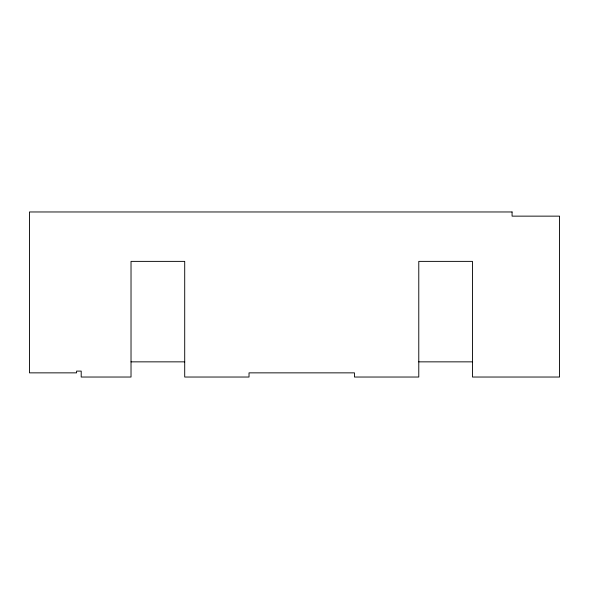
<?xml version="1.0" encoding="UTF-8"?>
<svg xmlns="http://www.w3.org/2000/svg" width="589" height="589" viewBox="0 0 589 589"><rect width="100%" height="100%" fill="white"/><g stroke="black" fill="none" stroke-linecap="round" stroke-linejoin="round"><path stroke-width="0.88" d="M131.023 361.852L184.71 361.852M418.779 361.852L472.466 361.852M512.077 211.966L29.45 211.966L29.45 372.859L76.585 372.859L76.585 371.099L81.201 371.099L81.201 377.034L131.023 377.034L131.023 261.376L184.71 261.376L184.71 377.034L249.022 377.034L249.022 372.859L354.468 372.859L354.468 377.034L418.779 377.034L418.779 261.376L472.466 261.376L472.466 377.034L559.55 377.034L559.55 216.141L512.077 216.141L512.077 211.966"/></g></svg>
